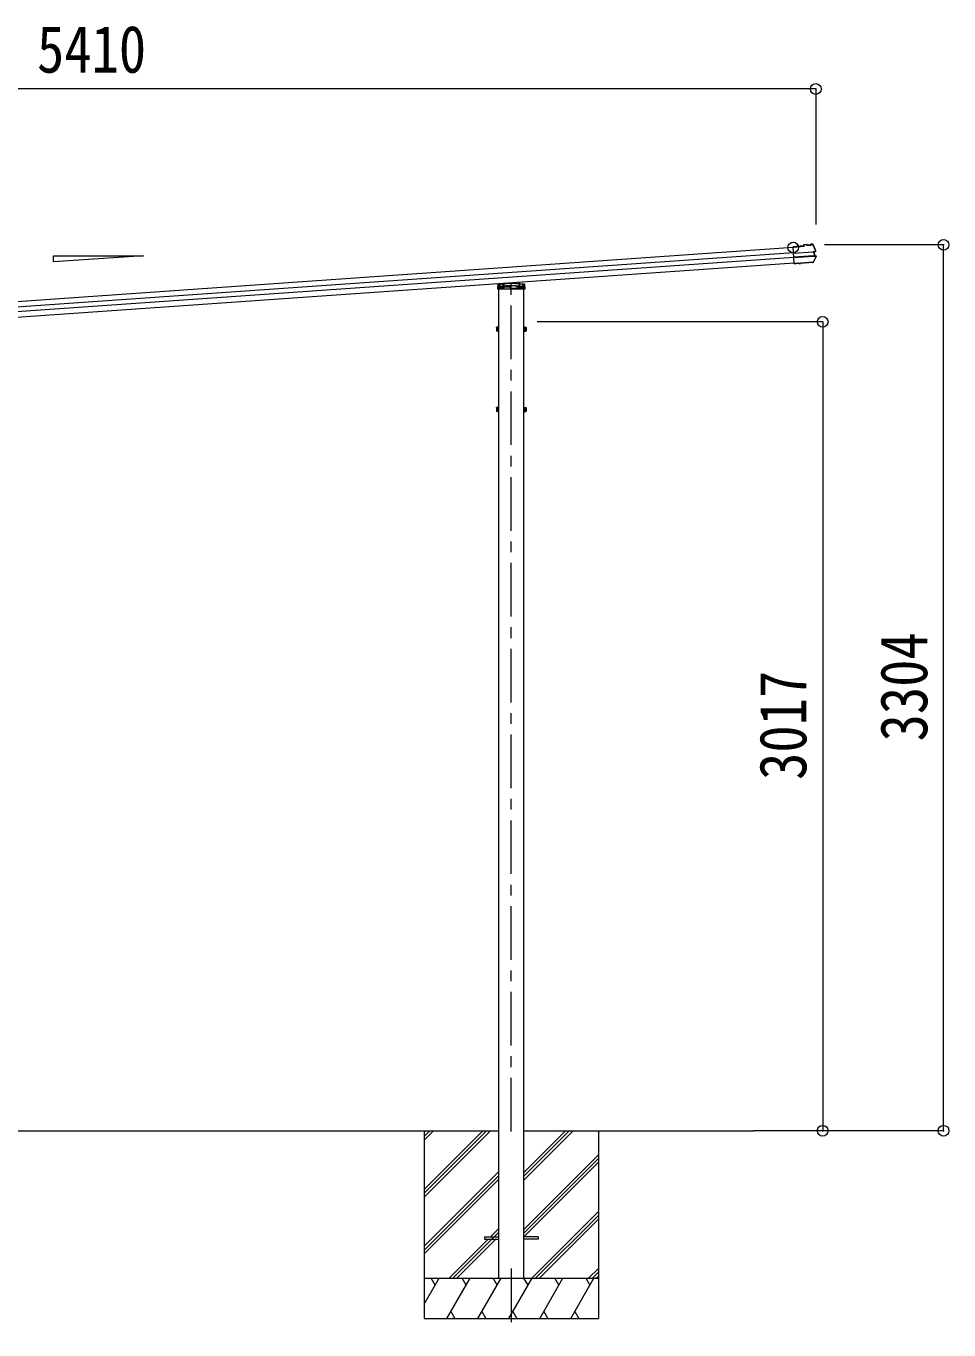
# Model space of a CAD drawing. Units: millimetres at full size, sheet at 1:40. Extents: x -11243 to 11243, y -7760 to 7760.
# Drawn here: x 3940 to 7382, y -4932 to -69 of the extents above; entities that cross this region are included whole.
import ezdxf
from ezdxf.enums import TextEntityAlignment as Align

# ---------------------------------------------------------------- set-up
doc = ezdxf.new("R2010")
doc.units = ezdxf.units.MM
doc.header["$LTSCALE"] = 40
doc.header["$PDMODE"] = 32
doc.header["$PDSIZE"] = 40
doc.linetypes.add('CHAIN1', pattern=[8, 5, -1, 1, -1])
doc.linetypes.add('DASHED1', pattern=[1.8, 1.2, -0.6])
for name, color, linetype, lineweight in [('0-0_0', 7, 'Continuous', 9), ('0-1_本体', 5, 'CHAIN1', 9), ('0-3_ELV2', 4, 'Continuous', 9), ('0-6_OTH_LINE', 6, 'Continuous', 9), ('0-7_SHAPE', 4, 'Continuous', 9)]:
    doc.layers.add(name, color=color, linetype=linetype, lineweight=lineweight)
doc.styles.add('ＭＳ ゴシック', font='')
doc.styles.get('ＭＳ ゴシック').set_extended_font_data('MS Gothic')

msp = doc.modelspace()

# ---------------------------------------------------------------- linework, layer by layer
at = {"layer": '0-0_0'}
for p, q in [((2696.24, -4189.17), (5703.24, -4189.17)), ((5424.74, -4189.17), (5424.74, -4889.17)), ((5424.74, -4408.14), (5643.72, -4189.17)), ((5424.74, -4422.29), (5657.86, -4189.17)), ((5424.74, -4436.43), (5672.01, -4189.17)), ((5424.74, -4224.3), (5459.87, -4189.17)), ((5424.74, -4210.16), (5445.73, -4189.17)), ((5424.74, -4196.01), (5431.59, -4189.17)), ((5796.24, -4373.3), (5980.37, -4189.17)), ((5796.24, -4359.16), (5966.23, -4189.17)), ((5796.24, -4345.01), (5952.09, -4189.17)), ((5796.24, -4189.17), (6653.52, -4189.17)), ((6074.74, -4189.17), (6074.74, -4889.17)), ((5796.24, -4557.14), (6074.74, -4278.65)), ((5796.24, -4571.29), (6074.74, -4292.79)), ((5797, -4584.67), (6074.74, -4306.93)), ((5424.74, -4620.28), (5703.24, -4341.78)), ((5424.74, -4634.42), (5703.24, -4355.92)), ((5424.74, -4648.56), (5703.24, -4370.06)), ((5826.35, -4739.17), (6074.74, -4490.78)), ((5840.49, -4739.17), (6074.74, -4504.92)), ((5854.63, -4739.17), (6074.74, -4519.06)), ((5532.12, -4739.17), (5703.24, -4568.05)), ((5672.48, -4584.67), (5703.24, -4553.91)), ((5517.98, -4739.17), (5663.48, -4593.67)), ((5546.27, -4739.17), (5691.77, -4593.67)), ((6038.48, -4739.17), (6074.74, -4702.91)), ((5424.74, -4739.17), (6074.74, -4739.17)), ((5424.74, -4836.42), (5480.89, -4739.17)), ((5465.89, -4765.15), (5450.89, -4739.17)), ((5509.76, -4889.17), (5596.36, -4739.17)), ((5581.36, -4765.15), (5566.36, -4739.17)), ((5625.23, -4889.17), (5711.83, -4739.17)), ((5696.83, -4765.15), (5681.83, -4739.17)), ((5740.7, -4889.17), (5827.3, -4739.17)), ((5812.3, -4765.15), (5797.3, -4739.17)), ((5856.17, -4889.17), (5942.77, -4739.17)), ((5927.77, -4765.15), (5912.77, -4739.17)), ((5971.64, -4889.17), (6058.24, -4739.17)), ((6028.24, -4739.17), (6043.24, -4765.15)), ((6052.62, -4739.17), (6074.74, -4717.05)), ((6066.77, -4739.17), (6074.74, -4731.19)), ((5424.74, -4889.17), (6074.74, -4889.17)), ((5524.76, -4863.19), (5539.76, -4889.17)), ((5640.23, -4863.19), (5655.23, -4889.17)), ((5755.7, -4863.19), (5770.7, -4889.17)), ((5871.17, -4863.19), (5886.17, -4889.17)), ((5986.64, -4863.19), (6001.64, -4889.17))]:
    msp.add_line(p, q, dxfattribs=at)
at = {"layer": '0-1_本体'}
for p, q in [((5749.74, -4191.67), (5749.74, -1016.98)), ((5749.74, -4703.04), (5749.74, -4932.04))]:
    msp.add_line(p, q, dxfattribs=at)
at = {"layer": '0-3_ELV2'}
for p, q in [((6801.43, -895.28), (1590.35, -1259.67)), ((6802.85, -915.59), (1591.77, -1279.98)), ((6840.51, -889.36), (6801.21, -892.11)), ((6805.72, -956.55), (6801.21, -892.11)), ((6801.31, -893.61), (6842.11, -890.76)), ((6802.88, -916.07), (6875.79, -910.97)), ((6875.88, -912.2), (6802.97, -917.3)), ((6853.07, -884.07), (6840.21, -884.97)), ((6840.21, -884.97), (6840.51, -889.36)), ((6853.18, -885.57), (6841.81, -886.37)), ((6842.11, -890.76), (6841.81, -886.37)), ((6841.81, -886.37), (6842.39, -886.95)), ((6842.83, -891.38), (6842.11, -890.76)), ((6853.19, -885.6), (6851.89, -885.69)), ((6851.89, -885.69), (6852.02, -887.66)), ((6852.02, -887.66), (6868.98, -886.47)), ((6853.18, -885.57), (6853.07, -884.07)), ((6853.07, -884.07), (6853.28, -884.67)), ((6853.18, -885.57), (6853.19, -885.6)), ((6853.19, -885.6), (6853.22, -886.07)), ((6867.57, -885.06), (6853.22, -886.07)), ((6857.4, -885.78), (6857.51, -887.27)), ((6863.49, -886.85), (6863.39, -885.36)), ((6867.32, -883.69), (6867.44, -883.07)), ((6872.61, -882.71), (6867.44, -883.07)), ((6867.57, -885.06), (6867.54, -884.6)), ((6868.98, -886.47), (6868.84, -884.51)), ((6877.28, -910.86), (6878.2, -910.8)), ((6877.65, -912.19), (6878.16, -912.15)), ((6884.11, -909.22), (6878.2, -910.8)), ((6878.2, -910.8), (6879.34, -927.13)), ((6878.86, -911.99), (6879.78, -911.93)), ((6804.06, -932.83), (1592.97, -1297.22)), ((6805.48, -953.14), (1594.39, -1317.53)), ((6876.85, -926.07), (6803.94, -931.17)), ((6804.03, -932.4), (6876.93, -927.3)), ((6822.37, -953.88), (6805.61, -955.05)), ((6813.17, -955.63), (6805.69, -956.16)), ((6822.47, -955.38), (6805.72, -956.55)), ((6813.2, -956.03), (6813.09, -954.53)), ((6822.37, -953.88), (6822.54, -953.5)), ((6822.37, -953.88), (6822.47, -955.38)), ((6822.47, -955.38), (6822.65, -955)), ((6822.54, -953.5), (6828.53, -953.08)), ((6822.54, -953.5), (6822.65, -955)), ((6822.65, -955), (6828.63, -954.58)), ((6828.53, -953.08), (6828.75, -953.44)), ((6875.82, -950.14), (6828.75, -953.44)), ((6828.75, -953.44), (6828.86, -954.93)), ((6875, -951.71), (6828.86, -954.93)), ((6877.83, -927.18), (6878.06, -927.16)), ((6878.43, -927.2), (6879.34, -927.13)), ((6879.12, -925.8), (6878.6, -925.83)), ((6879.34, -927.13), (6885.38, -927.87)), ((6879.83, -925.86), (6880.75, -925.79)), ((5700.8, -1039.6), (5749.74, -1036.18)), ((5701.33, -1031.09), (5749.74, -1027.71)), ((5703.24, -4739.17), (5703.24, -1050.11)), ((5749.74, -1027.71), (5798.16, -1031.09)), ((5749.74, -1036.18), (5798.68, -1039.6)), ((5779.56, -1025.17), (5779.84, -1029.81)), ((5796.24, -4739.17), (5796.24, -1050.11)), ((5799.09, -1032.03), (5800.19, -1050.11)), ((5694.54, -1193.41), (5695.12, -1192.4)), ((5694.54, -1193.41), (5694.54, -1206.41)), ((5694.54, -1206.41), (5695.12, -1207.41)), ((5700.04, -1192.4), (5695.12, -1192.4)), ((5700.04, -1196.15), (5695.12, -1196.15)), ((5700.04, -1203.66), (5695.12, -1203.66)), ((5700.04, -1207.41), (5695.12, -1207.41)), ((5700.03, -1200.21), (5701.64, -1200.21)), ((5700.04, -1192.2), (5700.04, -1207.21)), ((5701.64, -1192.66), (5700.04, -1192.66)), ((5700.04, -1199.21), (5701.64, -1199.21)), ((5700.04, -1206.76), (5701.64, -1206.76)), ((5797.84, -1192.66), (5799.44, -1192.66)), ((5799.44, -1199.21), (5797.84, -1199.21)), ((5799.45, -1200.21), (5797.84, -1200.21)), ((5799.44, -1206.76), (5797.84, -1206.76)), ((5799.44, -1192.2), (5799.44, -1207.21)), ((5799.44, -1192.2), (5804.36, -1192.2)), ((5799.44, -1195.95), (5804.36, -1195.95)), ((5799.44, -1203.46), (5804.36, -1203.46)), ((5799.44, -1207.21), (5804.36, -1207.21)), ((5804.94, -1193.21), (5804.36, -1192.2)), ((5804.94, -1206.21), (5804.36, -1207.21)), ((5804.94, -1193.21), (5804.94, -1206.21)), ((5694.54, -1493.41), (5695.12, -1492.4)), ((5694.54, -1493.41), (5694.54, -1506.41)), ((5694.54, -1506.41), (5695.12, -1507.41)), ((5700.04, -1492.4), (5695.12, -1492.4)), ((5700.04, -1496.15), (5695.12, -1496.15)), ((5700.04, -1503.66), (5695.12, -1503.66)), ((5700.03, -1500.21), (5701.64, -1500.21)), ((5700.04, -1492.2), (5700.04, -1507.21)), ((5701.64, -1492.66), (5700.04, -1492.66)), ((5700.04, -1499.21), (5701.64, -1499.21)), ((5700.04, -1506.76), (5701.64, -1506.76)), ((5797.84, -1492.66), (5799.44, -1492.66)), ((5799.44, -1499.21), (5797.84, -1499.21)), ((5799.45, -1500.21), (5797.84, -1500.21)), ((5799.44, -1506.76), (5797.84, -1506.76)), ((5799.44, -1492.2), (5799.44, -1507.21)), ((5799.44, -1492.2), (5804.36, -1492.2)), ((5799.44, -1495.95), (5804.36, -1495.95)), ((5799.44, -1503.46), (5804.36, -1503.46)), ((5799.44, -1507.21), (5804.36, -1507.21)), ((5804.94, -1493.21), (5804.36, -1492.2)), ((5804.94, -1506.21), (5804.36, -1507.21)), ((5804.94, -1493.21), (5804.94, -1506.21)), ((5700.04, -1507.41), (5695.12, -1507.41)), ((5649.74, -4584.67), (5703.24, -4584.67)), ((5849.74, -4584.67), (5796.24, -4584.67))]:
    msp.add_line(p, q, dxfattribs=at)
at = {"layer": '0-3_ELV2', "linetype": 'DASHED1'}
for p, q in [((5700.87, -1039.61), (5798.61, -1039.61)), ((5703.35, -1032.96), (5702.3, -1050.11)), ((5702.77, -1042.41), (5707.74, -1042.41)), ((5702.82, -1041.61), (5796.67, -1041.61)), ((5749.74, -1038.18), (5702.83, -1041.46)), ((5749.74, -1029.71), (5703.35, -1032.96)), ((5706.54, -1032.73), (5706.54, -1046.37)), ((5706.54, -1046.37), (5707.54, -1048.11)), ((5791.94, -1048.11), (5707.54, -1048.11)), ((5707.74, -1032.65), (5707.74, -1048.11)), ((5709.24, -1041.01), (5709.24, -1048.11)), ((5712.34, -1041.61), (5712.34, -1048.11)), ((5712.47, -1041.61), (5712.47, -1048.11)), ((5712.74, -1040.77), (5712.74, -1048.11)), ((5712.74, -1046.37), (5715.74, -1046.37)), ((5715.74, -1040.56), (5715.74, -1048.11)), ((5718.98, -1040.54), (5719.67, -1029.36)), ((5721.68, -1029.22), (5720.4, -1050.11)), ((5723.74, -1039.61), (5723.74, -1041.61)), ((5728.24, -1042.41), (5728.24, -1039.68)), ((5729.74, -1042.41), (5728.24, -1042.41)), ((5729.74, -1039.58), (5729.74, -1042.41)), ((5796.14, -1032.96), (5749.74, -1029.71)), ((5796.66, -1041.46), (5749.74, -1038.18)), ((5769.74, -1042.41), (5769.74, -1039.58)), ((5769.74, -1042.41), (5771.24, -1042.41)), ((5771.24, -1039.68), (5771.24, -1042.41)), ((5775.74, -1041.61), (5775.74, -1039.61)), ((5777.56, -1025.31), (5779.08, -1050.11)), ((5779.84, -1029.81), (5780.5, -1040.54)), ((5783.74, -1040.56), (5783.74, -1048.11)), ((5783.74, -1046.37), (5786.74, -1046.37)), ((5786.74, -1040.77), (5786.74, -1048.11)), ((5787.01, -1041.61), (5787.01, -1048.11)), ((5787.14, -1041.61), (5787.14, -1048.11)), ((5790.24, -1041.01), (5790.24, -1048.11)), ((5791.74, -1032.65), (5791.74, -1048.11)), ((5791.74, -1042.41), (5796.71, -1042.41)), ((5791.94, -1048.11), (5792.94, -1046.37)), ((5792.94, -1032.73), (5792.94, -1046.37)), ((5797.19, -1050.11), (5796.14, -1032.96))]:
    msp.add_line(p, q, dxfattribs=at)
at = {"layer": '0-3_ELV2'}
for points in [[(6873.04, -884.18), (6867.54, -884.57), (6867.44, -883.07)], [(6868.84, -884.51), (6867.54, -884.6), (6867.54, -884.57)], [(6874.19, -884.84), (6879.71, -896.06), (6884.95, -907.43)], [(6884.5, -910.66), (6879.78, -911.93), (6880.75, -925.79), (6885.56, -926.38)], [(6828.53, -953.08), (6828.63, -954.58), (6828.86, -954.93)], [(6886.39, -929.74), (6881.22, -940), (6875.82, -950.14)], [(5800.19, -1050.11), (5699.29, -1050.11), (5700.4, -1032.03)], [(5703.24, -1191.21), (5701.64, -1191.21), (5701.64, -1208.21), (5703.24, -1208.21)], [(5796.24, -1191.21), (5797.84, -1191.21), (5797.84, -1208.21), (5796.24, -1208.21)], [(5703.24, -1491.21), (5701.64, -1491.21), (5701.64, -1508.21), (5703.24, -1508.21)], [(5796.24, -1491.21), (5797.84, -1491.21), (5797.84, -1508.21), (5796.24, -1508.21)], [(5649.74, -4584.67), (5649.74, -4593.67), (5703.24, -4593.67)], [(5849.74, -4584.67), (5849.74, -4593.67), (5796.24, -4593.67)]]:
    msp.add_lwpolyline(points, dxfattribs=at)
for centre, radius, start, end in [((6872.84, -885.89), 3.19, 26.86597, 94.02466), ((6873.13, -885.38), 1.2, 26.89869, 94.02902), ((6427.85, -1111.27), 502, 24.03393, 26.8619), ((6883.77, -907.96), 1.3, 285.12702, 24.10936), ((6883.77, -907.96), 2.8, 285, 24.03393), ((6874.78, -948.52), 3.19, 273.987, 331.41712), ((6436.77, -709.86), 502, 331.41438, 333.93986), ((6885.22, -929.16), 1.3, 333.87402, 82.86161), ((6885.22, -929.16), 2.8, 333.93986, 83), ((5700.87, -1040.6), 1, 94, 176.5), ((5701.39, -1032.09), 1, 94, 176.5), ((5798.09, -1032.09), 1, 3.5, 86), ((5798.61, -1040.6), 1, 3.5, 86), ((5697.86, -1194.28), 3.32, 145.61575, 214.38425), ((5706.96, -1199.91), 12.42, 162.41205, 197.58795), ((5697.86, -1205.53), 3.32, 145.61575, 214.38425), ((5801.62, -1194.08), 3.32, 325.61575, 34.38425), ((5792.52, -1199.71), 12.42, 342.41205, 17.58795), ((5801.62, -1205.33), 3.32, 325.61575, 34.38425), ((5697.86, -1494.28), 3.32, 145.61575, 214.38425), ((5706.96, -1499.91), 12.42, 162.41205, 197.58795), ((5697.86, -1505.53), 3.32, 145.61575, 214.38425), ((5801.62, -1494.08), 3.32, 325.61575, 34.38425), ((5792.52, -1499.71), 12.42, 342.41205, 17.58795), ((5801.62, -1505.33), 3.32, 325.61575, 34.38425)]:
    msp.add_arc(centre, radius, start, end, dxfattribs=at)
at = {"layer": '0-3_ELV2', "linetype": 'DASHED1'}
for centre, start, end in [((5700.87, -1040.61), 90, 176.5), ((5798.61, -1040.61), 3.5, 90)]:
    msp.add_arc(centre, 1, start, end, dxfattribs=at)
at = {"layer": '0-3_ELV2'}
for centre, major_axis, ratio, start_param, end_param in [((6842.47, -888.15), (-0.08, 1.2), 0.052408, 5.1044164, 6.2220988), ((6831.65, -1080.14), (-34.91, 499.28), 0.052408, 5.0964197, 5.1044164), ((6853.5, -887.86), (-0.22, 3.19), 0.016053, 5.3122341, 6.2220988), ((6867.55, -886.88), (-0.22, 3.19), 0.016053, 0.0610865, 0.9709512), ((6875.81, -911.26), (1.5, 0.1), 0.19438, 0.8222243, 1.5707963), ((6875.92, -912.78), (2.99, 0.21), 0.19438, 0.9410649, 1.5707963), ((6875.81, -911.26), (1.48, 0.4), 0.014741, 0.0756738, 0.8193583), ((6875.92, -912.78), (2.95, 0.79), 0.014741, 0.0756738, 0.7041788), ((6876.81, -925.49), (2.99, 0.21), 0.19438, 4.712389, 5.3421204), ((6876.91, -927.01), (1.5, 0.1), 0.19438, 4.712389, 5.3570179), ((6876.91, -927.01), (1.52, -0.19), 0.014741, 5.567803, 6.2075115), ((6876.81, -925.48), (3.03, -0.37), 0.014741, 5.5790065, 6.2075115)]:
    msp.add_ellipse(centre, major_axis=major_axis, ratio=ratio, start_param=start_param, end_param=end_param, dxfattribs=at)
at = {"layer": '0-6_OTH_LINE'}
for p, q in [((6885.64, -304.08), (1475.64, -304.08)), ((6885.64, -304.08), (6885.64, -809.05)), ((7362.46, -885.17), (6918.65, -885.17)), ((7362.46, -4189.17), (7362.46, -885.17)), ((6911.46, -1172.41), (5846.24, -1172.41)), ((6911.46, -1172.41), (6911.46, -4189.17)), ((7362.46, -4189.17), (6653.52, -4189.17))]:
    msp.add_line(p, q, dxfattribs=at)
for p in [(6885.64, -304.08), (7362.46, -885.17), (6801.43, -895.28), (6911.46, -1172.41), (6911.46, -4189.17), (7362.46, -4189.17)]:
    msp.add_point(p, dxfattribs=at)
at = {"layer": '0-7_SHAPE'}
for p, q in [((4042.48, -925.71), (4378.48, -925.71)), ((4042.48, -949.2), (4042.48, -925.71)), ((4378.48, -925.71), (4042.48, -949.2))]:
    msp.add_line(p, q, dxfattribs=at)

# ---------------------------------------------------------------- texts
at = {"layer": '0-6_OTH_LINE', "color": 7, "style": 'ＭＳ ゴシック', "width": 0.85}
msp.add_text('5410', height=176, dxfattribs=at).set_placement((3980.64, -296.08), align=Align.BOTTOM_LEFT)
for s, p in [('3304', (7354.46, -2737.17)), ('3017', (6903.46, -2880.79))]:
    msp.add_text(s, height=176, rotation=90, dxfattribs=at).set_placement(p, align=Align.BOTTOM_LEFT)

doc.saveas('drawing.dxf')
